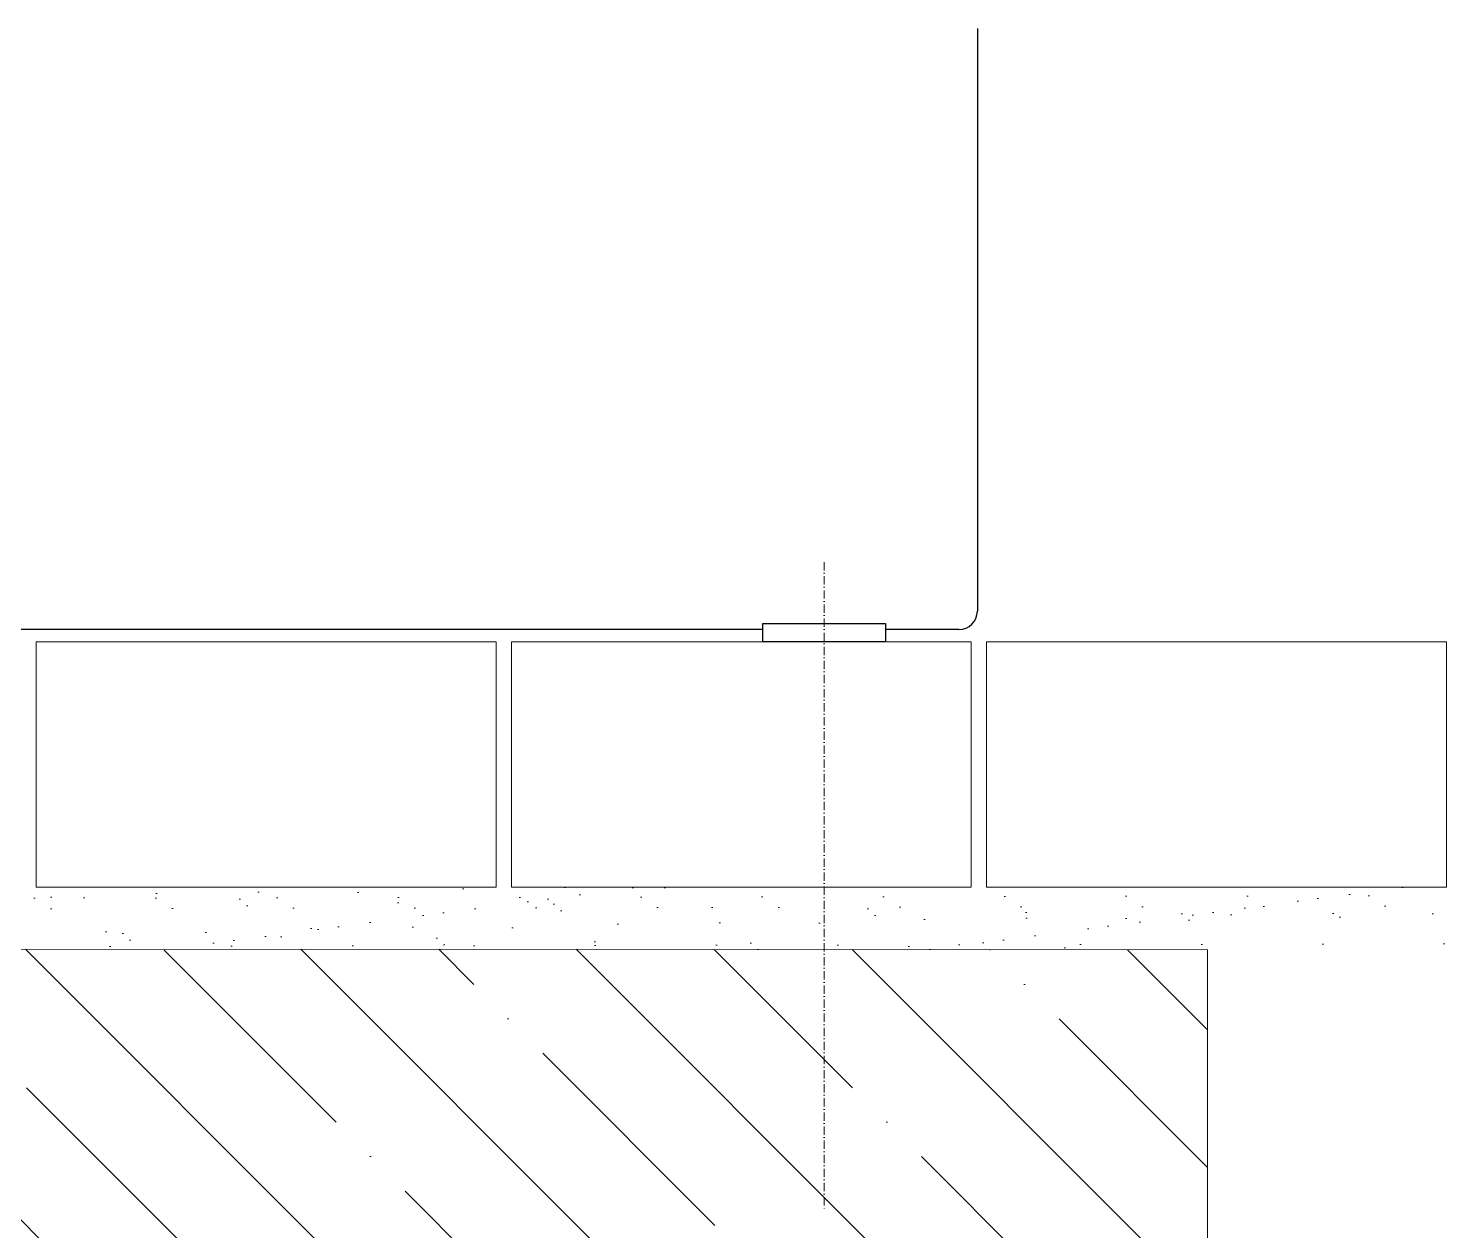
# Model space of a CAD drawing. Header units: millimetres. Extents: x 5064 to 11004, y 3085 to 7285.
# Drawn here: x 5933.9 to 6396.4, y 5418.5 to 5810.4 of the extents above; entities that cross this region are included whole.
import ezdxf

# ---------------------------------------------------------------- set-up
doc = ezdxf.new("R2010")
doc.units = ezdxf.units.MM
doc.header["$LTSCALE"] = 0.3
doc.linetypes.add('DashDot', pattern=[15, 9, -3, 0, -3])
doc.layers.add('POSTAVY ATD', color=8, linetype='Continuous')
doc.layers.add('SRAFY', color=251, linetype='Continuous', lineweight=13)

msp = doc.modelspace()

# ---------------------------------------------------------------- hatches: boundary and pattern name
at = {"layer": 'SRAFY'}
h = msp.add_hatch(dxfattribs=at)
h.set_pattern_fill('AR-SAND', color=256, scale=0.5)
h.set_pattern_definition([(37.5, (-909.013, 295.79), (-0.800016, 24.47066), [0, -19.304, 0, -21.59, 0, -20.6375]), (7.5, (-909.013, 295.79), (22.47616, 35.84126), [0, -10.414, 0, -17.399, 0, -6.6675]), (327.5, (-924.634, 295.79), (39.54962, 0.07186), [0, -6.35, 0, -22.86, 0, -29.845]), (317.5, (-924.634, 295.79), (38.17782, 11.14647), [0, -3.175, 0, -14.986, 0, -17.145])])
h.paths.add_polyline_path([(5626.43, 5530.45), (5626.43, 5510.49), (5656.96, 5510.45), (5776.94, 5510.28), (5776.94, 5530.45)])
h.paths.add_polyline_path([(6396.3, 5510.1), (6396.3, 5530.45), (5776.94, 5530.45), (5776.94, 5510.28), (5906.94, 5510.1)])
at = {"layer": 'SRAFY', "transparency": 33554636}
h = msp.add_hatch(dxfattribs=at)
h.set_pattern_fill('ANSI35', color=256, scale=10, angle=90)
h.set_pattern_definition([(135, (4496.396, 3085.28), (-44.9013, -44.9013), []), (135, (4496.396, 3130.184), (-44.9013, -44.9013), [79.375, -15.875, 0, -15.875])])
h.paths.add_polyline_path([(6318.48, 5510.09), (5720.39, 5510.42), (5720.42, 5260.08), (5768.4, 5260.1, 2.414211), (5768.39, 5260.11, 0.414214), (5768.4, 5260.1), (6318.48, 5260.09), (6318.48, 5260.11)])
h.paths.add_polyline_path([(5768.39, 5260.11, 1), (5768.41, 5260.11, 1)], flags=17)

# ---------------------------------------------------------------- linework, layer by layer
for p, q in [((6243.4, 5810.45), (6243.4, 5620.45)), ((6173.4, 5614.45), (5865.4, 5614.45)), ((6237.4, 5614.45), (6213.4, 5614.45))]:
    msp.add_line(p, q)
at = {"linetype": 'DashDot', "lineweight": 9}
msp.add_line((6193.4, 5636.45), (6193.4, 5425.78), dxfattribs=at)
msp.add_lwpolyline([(6213.4, 5610.45), (6173.4, 5610.45), (6173.4, 5616.45), (6213.4, 5616.45)], close=True)
msp.add_arc((6237.4, 5620.45), 6, 270, 0)
at = {"layer": 'POSTAVY ATD', "lineweight": 9}
for p, q in [((6086.43, 5610.45), (5936.43, 5610.45)), ((5936.43, 5610.45), (5936.43, 5530.45)), ((6086.43, 5530.45), (6086.43, 5610.45)), ((6241.43, 5610.45), (6091.43, 5610.45)), ((6091.43, 5610.45), (6091.43, 5530.45)), ((6241.43, 5530.45), (6241.43, 5610.45)), ((6396.43, 5610.45), (6246.43, 5610.45)), ((6246.43, 5610.45), (6246.43, 5530.45)), ((6396.43, 5530.45), (6396.43, 5610.45)), ((5936.43, 5530.45), (6086.43, 5530.45)), ((6091.43, 5530.45), (6241.43, 5530.45)), ((6246.43, 5530.45), (6396.43, 5530.45))]:
    msp.add_line(p, q, dxfattribs=at)
msp.add_lwpolyline([(5720.42, 5260.08), (6318.48, 5260.09), (6318.48, 5510.09), (5720.39, 5510.42)], close=True, dxfattribs=at)

doc.saveas('drawing.dxf')
